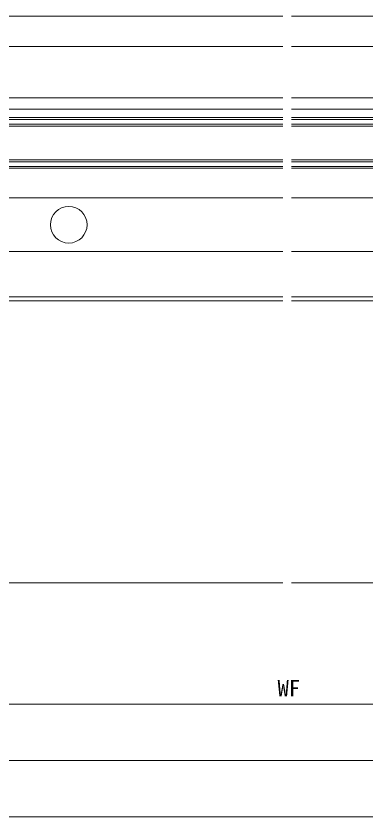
# Model space of a CAD drawing. Units: millimetres, scale not verified. Extents: x -1188 to -190, y -840 to 759.
# Drawn here: x -646.7 to -522.7, y -448.4 to -164.4 of the extents above; entities that cross this region are included whole.
import ezdxf
from ezdxf.enums import TextEntityAlignment as Align

# ---------------------------------------------------------------- set-up
doc = ezdxf.new("R2010")
doc.units = ezdxf.units.MM
doc.header["$LTSCALE"] = 4
for name, color, linetype, lineweight in [('0-4_YKK_12', 2, 'Continuous', 9), ('0-5_YSS_K', 3, 'Continuous', 9), ('0-6_YKK_13', 4, 'Continuous', 9), ('0-7_YKK_D', 6, 'Continuous', 9)]:
    doc.layers.add(name, color=color, linetype=linetype, lineweight=lineweight)
doc.styles.add('ＭＳ ゴシック', font='')
doc.styles.get('ＭＳ ゴシック').set_extended_font_data('MS Gothic')

msp = doc.modelspace()

# ---------------------------------------------------------------- linework, layer by layer
at = {"layer": '0-4_YKK_12'}
for p, q in [((-552.142, -164.372), (-678.506, -164.372)), ((-422.505, -164.372), (-549.142, -164.372)), ((-552.142, -175.172), (-678.506, -175.172)), ((-549.142, -175.172), (-422.505, -175.172)), ((-652.016, -193.372), (-552.142, -193.372)), ((-549.142, -193.372), (-449.006, -193.372)), ((-652.017, -197.372), (-552.142, -197.372)), ((-549.142, -197.372), (-449.006, -197.372)), ((-664.005, -200.371), (-552.142, -200.371)), ((-664.005, -201.072), (-552.142, -201.072)), ((-437.006, -200.371), (-549.142, -200.371)), ((-437.006, -201.071), (-549.142, -201.071)), ((-664.005, -202.671), (-552.142, -202.671)), ((-664.005, -203.371), (-552.142, -203.371)), ((-437.006, -202.671), (-549.142, -202.671)), ((-437.006, -203.371), (-549.142, -203.371)), ((-664.005, -215.371), (-552.142, -215.371)), ((-437.006, -215.371), (-549.142, -215.371)), ((-664.005, -216.071), (-552.142, -216.071)), ((-664.005, -217.671), (-552.142, -217.671)), ((-437.006, -216.071), (-549.142, -216.071)), ((-437.006, -217.671), (-549.142, -217.671)), ((-437.006, -218.371), (-549.142, -218.371)), ((-652.005, -228.872), (-552.142, -228.872)), ((-449.006, -228.872), (-549.142, -228.872)), ((-668.006, -247.871), (-552.142, -247.871)), ((-433.005, -247.871), (-549.142, -247.871)), ((-552.142, -263.972), (-668.006, -263.972)), ((-549.142, -263.972), (-433.005, -263.972)), ((-670.506, -265.372), (-552.142, -265.372)), ((-430.505, -265.372), (-549.142, -265.372))]:
    msp.add_line(p, q, dxfattribs=at)
msp.add_lwpolyline([(-664.005, -200.371), (-664.005, -218.371), (-552.142, -218.371)], dxfattribs=at)
at = {"layer": '0-5_YSS_K'}
for p, q in [((-781.192, -365.374), (-552.142, -365.374)), ((-549.142, -365.371), (-433.005, -365.371))]:
    msp.add_line(p, q, dxfattribs=at)
at = {"layer": '0-6_YKK_13'}
msp.add_circle((-628.006, -238.372), 6.5, dxfattribs=at)
at = {"layer": '0-7_YKK_D'}
for p, q in [((-681.005, -408.375), (-420.006, -408.375)), ((-946, -428.375), (-440.005, -428.375)), ((-966.001, -448.375), (-420.006, -448.375))]:
    msp.add_line(p, q, dxfattribs=at)

# ---------------------------------------------------------------- texts
at = {"layer": '0-7_YKK_D', "color": 4, "style": 'ＭＳ ゴシック'}
msp.add_text('WF', height=5.865, dxfattribs=at).set_placement((-554.025, -407.375), align=Align.BOTTOM_LEFT)

doc.saveas('drawing.dxf')
